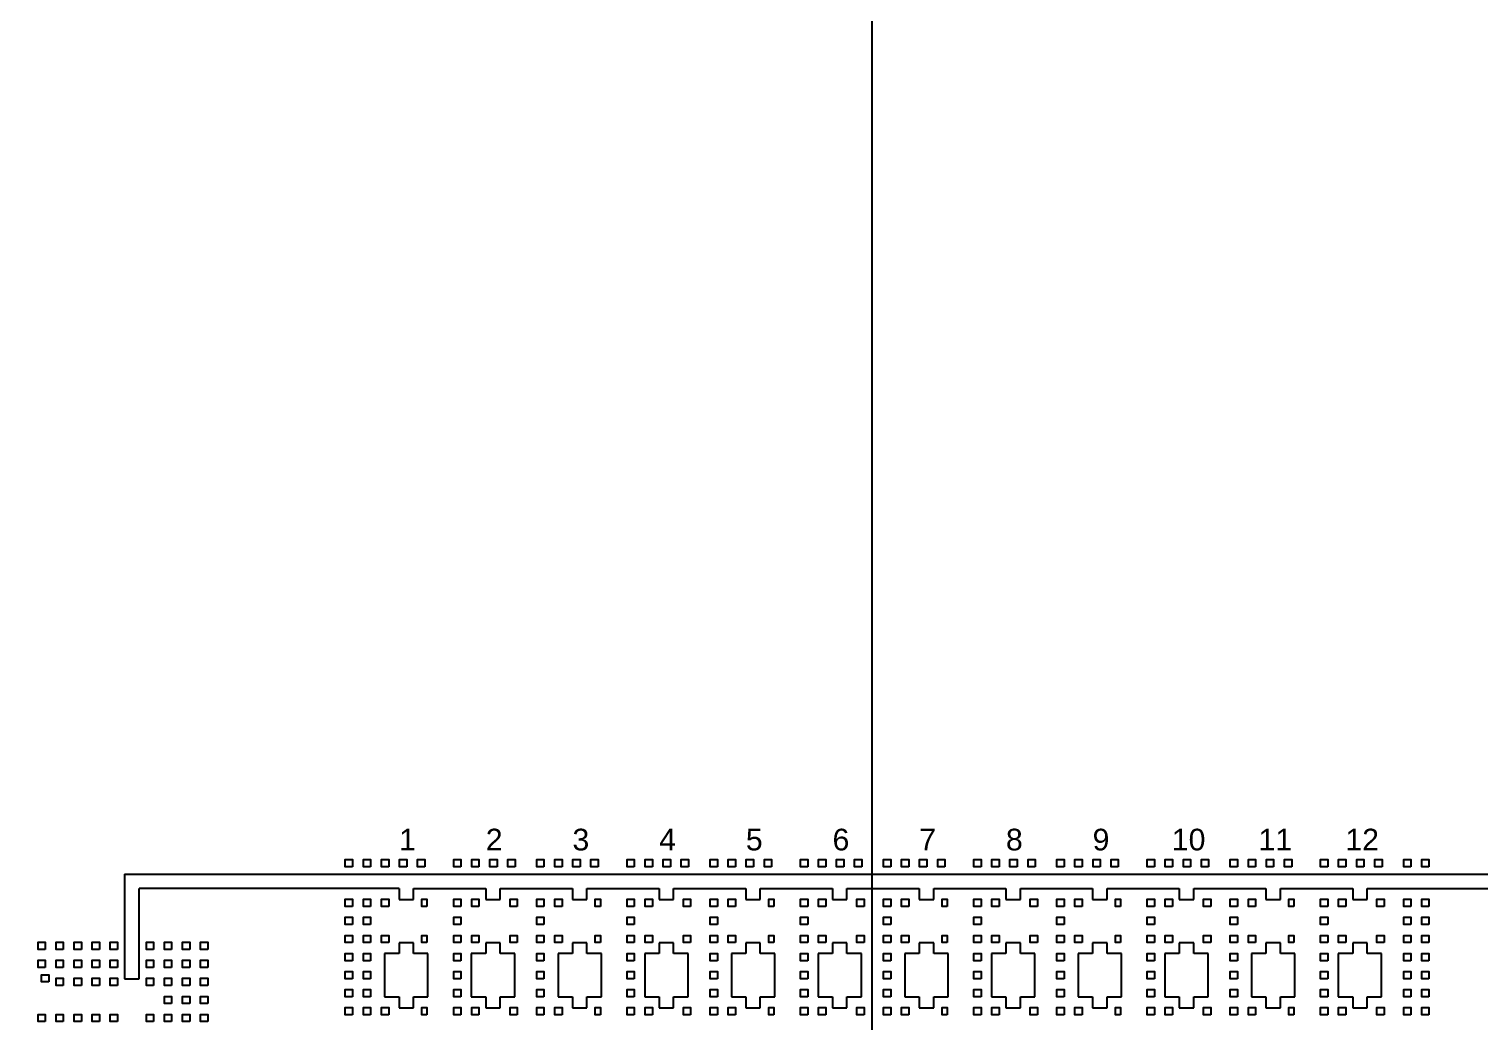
# Model space of a CAD drawing. Header units: millimetres. Extents: x -15719 to 274281, y 25504 to 323346.
# Drawn here: x 58276 to 68318, y 57011 to 63882 of the extents above; entities that cross this region are included whole.
import ezdxf

# ---------------------------------------------------------------- set-up
doc = ezdxf.new("R2010")
doc.units = ezdxf.units.MM
doc.layers.add('CLEAR', color=140, linetype='Continuous')
doc.layers.add('OPAQUE', color=10, linetype='Continuous')
doc.styles.get("Standard").update_dxf_attribs({"font": 'arial.ttf'})

msp = doc.modelspace()

# ---------------------------------------------------------------- linework, layer by layer
msp.add_line((64112, 25504), (64112, 127504))
at = {"layer": 'CLEAR'}
for p, q in [((58937, 58034), (69387, 58034)), ((58937, 58034), (58937, 57309)), ((60837, 57934), (59037, 57934)), ((59037, 57309), (59037, 57934)), ((60837, 57934), (60837, 57859)), ((60837, 57859), (60937, 57859)), ((60937, 57859), (60937, 57934)), ((60937, 57934), (61437, 57934)), ((61437, 57934), (61437, 57859)), ((61437, 57859), (61537, 57859)), ((61537, 57859), (61537, 57934)), ((61537, 57934), (62037, 57934)), ((62037, 57934), (62037, 57859)), ((62037, 57859), (62137, 57859)), ((62137, 57859), (62137, 57934)), ((62137, 57934), (62637, 57934)), ((62637, 57934), (62637, 57859)), ((62637, 57859), (62737, 57859)), ((62737, 57859), (62737, 57934)), ((62737, 57934), (63237, 57934)), ((63237, 57934), (63237, 57859)), ((63237, 57859), (63337, 57859)), ((63337, 57859), (63337, 57934)), ((63337, 57934), (63837, 57934)), ((63837, 57934), (63837, 57859)), ((63837, 57859), (63937, 57859)), ((63937, 57859), (63937, 57934)), ((63937, 57934), (64437, 57934)), ((64437, 57934), (64437, 57859)), ((64437, 57859), (64537, 57859)), ((64537, 57859), (64537, 57934)), ((64537, 57934), (65037, 57934)), ((65037, 57934), (65037, 57859)), ((65037, 57859), (65137, 57859)), ((65137, 57859), (65137, 57934)), ((65137, 57934), (65637, 57934)), ((65637, 57934), (65637, 57859)), ((65637, 57859), (65737, 57859)), ((65737, 57859), (65737, 57934)), ((65737, 57934), (66237, 57934)), ((66237, 57934), (66237, 57859)), ((66237, 57859), (66337, 57859)), ((66337, 57859), (66337, 57934)), ((66337, 57934), (66837, 57934)), ((66837, 57934), (66837, 57859)), ((66837, 57859), (66937, 57859)), ((66937, 57859), (66937, 57934)), ((66937, 57934), (67437, 57934)), ((67437, 57934), (67437, 57859)), ((67437, 57859), (67537, 57859)), ((67537, 57859), (67537, 57934)), ((67537, 57934), (69387, 57934)), ((60937, 57559), (60837, 57559)), ((60837, 57559), (60837, 57484)), ((60937, 57484), (60937, 57559)), ((61537, 57559), (61437, 57559)), ((61437, 57559), (61437, 57484)), ((61537, 57484), (61537, 57559)), ((62137, 57559), (62037, 57559)), ((62037, 57559), (62037, 57484)), ((62137, 57484), (62137, 57559)), ((62737, 57559), (62637, 57559)), ((62637, 57559), (62637, 57484)), ((62737, 57484), (62737, 57559)), ((63337, 57559), (63237, 57559)), ((63237, 57559), (63237, 57484)), ((63337, 57484), (63337, 57559)), ((63937, 57559), (63837, 57559)), ((63837, 57559), (63837, 57484)), ((63937, 57484), (63937, 57559)), ((64537, 57559), (64437, 57559)), ((64437, 57559), (64437, 57484)), ((64537, 57484), (64537, 57559)), ((65137, 57559), (65037, 57559)), ((65037, 57559), (65037, 57484)), ((65137, 57484), (65137, 57559)), ((65737, 57559), (65637, 57559)), ((65637, 57559), (65637, 57484)), ((65737, 57484), (65737, 57559)), ((66337, 57559), (66237, 57559)), ((66237, 57559), (66237, 57484)), ((66337, 57484), (66337, 57559)), ((66937, 57559), (66837, 57559)), ((66837, 57559), (66837, 57484)), ((66937, 57484), (66937, 57559)), ((67537, 57559), (67437, 57559)), ((67437, 57559), (67437, 57484)), ((67537, 57484), (67537, 57559)), ((60837, 57484), (60737, 57484)), ((60737, 57484), (60737, 57184)), ((61037, 57484), (60937, 57484)), ((61037, 57184), (61037, 57484)), ((61437, 57484), (61337, 57484)), ((61337, 57484), (61337, 57184)), ((61637, 57484), (61537, 57484)), ((61637, 57184), (61637, 57484)), ((62037, 57484), (61937, 57484)), ((61937, 57484), (61937, 57184)), ((62237, 57484), (62137, 57484)), ((62237, 57184), (62237, 57484)), ((62637, 57484), (62537, 57484)), ((62537, 57484), (62537, 57184)), ((62837, 57484), (62737, 57484)), ((62837, 57184), (62837, 57484)), ((63237, 57484), (63137, 57484)), ((63137, 57484), (63137, 57184)), ((63437, 57484), (63337, 57484)), ((63437, 57184), (63437, 57484)), ((63837, 57484), (63737, 57484)), ((63737, 57484), (63737, 57184)), ((64037, 57484), (63937, 57484)), ((64037, 57184), (64037, 57484)), ((64437, 57484), (64337, 57484)), ((64337, 57484), (64337, 57184)), ((64637, 57484), (64537, 57484)), ((64637, 57184), (64637, 57484)), ((65037, 57484), (64937, 57484)), ((64937, 57484), (64937, 57184)), ((65237, 57484), (65137, 57484)), ((65237, 57184), (65237, 57484)), ((65637, 57484), (65537, 57484)), ((65537, 57484), (65537, 57184)), ((65837, 57484), (65737, 57484)), ((65837, 57184), (65837, 57484)), ((66237, 57484), (66137, 57484)), ((66137, 57484), (66137, 57184)), ((66437, 57484), (66337, 57484)), ((66437, 57184), (66437, 57484)), ((66837, 57484), (66737, 57484)), ((66737, 57484), (66737, 57184)), ((67037, 57484), (66937, 57484)), ((67037, 57184), (67037, 57484)), ((67437, 57484), (67337, 57484)), ((67337, 57484), (67337, 57184)), ((67637, 57484), (67537, 57484)), ((67637, 57184), (67637, 57484)), ((58937, 57309), (59037, 57309)), ((60737, 57184), (60837, 57184)), ((60837, 57184), (60837, 57109)), ((60937, 57184), (61037, 57184)), ((60937, 57109), (60937, 57184)), ((61337, 57184), (61437, 57184)), ((61437, 57184), (61437, 57109)), ((61537, 57184), (61637, 57184)), ((61537, 57109), (61537, 57184)), ((61937, 57184), (62037, 57184)), ((62037, 57184), (62037, 57109)), ((62137, 57184), (62237, 57184)), ((62137, 57109), (62137, 57184)), ((62537, 57184), (62637, 57184)), ((62637, 57184), (62637, 57109)), ((62737, 57184), (62837, 57184)), ((62737, 57109), (62737, 57184)), ((63137, 57184), (63237, 57184)), ((63237, 57184), (63237, 57109)), ((63337, 57184), (63437, 57184)), ((63337, 57109), (63337, 57184)), ((63737, 57184), (63837, 57184)), ((63837, 57184), (63837, 57109)), ((63937, 57184), (64037, 57184)), ((63937, 57109), (63937, 57184)), ((64337, 57184), (64437, 57184)), ((64437, 57184), (64437, 57109)), ((64537, 57184), (64637, 57184)), ((64537, 57109), (64537, 57184)), ((64937, 57184), (65037, 57184)), ((65037, 57184), (65037, 57109)), ((65137, 57184), (65237, 57184)), ((65137, 57109), (65137, 57184)), ((65537, 57184), (65637, 57184)), ((65637, 57184), (65637, 57109)), ((65737, 57184), (65837, 57184)), ((65737, 57109), (65737, 57184)), ((66137, 57184), (66237, 57184)), ((66237, 57184), (66237, 57109)), ((66337, 57184), (66437, 57184)), ((66337, 57109), (66337, 57184)), ((66737, 57184), (66837, 57184)), ((66837, 57184), (66837, 57109)), ((66937, 57184), (67037, 57184)), ((66937, 57109), (66937, 57184)), ((67337, 57184), (67437, 57184)), ((67437, 57184), (67437, 57109)), ((67537, 57184), (67637, 57184)), ((67537, 57109), (67537, 57184)), ((60837, 57109), (60937, 57109)), ((61437, 57109), (61537, 57109)), ((62037, 57109), (62137, 57109)), ((62637, 57109), (62737, 57109)), ((63237, 57109), (63337, 57109)), ((63837, 57109), (63937, 57109)), ((64437, 57109), (64537, 57109)), ((65037, 57109), (65137, 57109)), ((65637, 57109), (65737, 57109)), ((66237, 57109), (66337, 57109)), ((66837, 57109), (66937, 57109)), ((67437, 57109), (67537, 57109))]:
    msp.add_line(p, q, dxfattribs=at)
for points in [[(60515, 58085), (60465, 58085), (60465, 58135), (60515, 58135)], [(60640, 58085), (60590, 58085), (60590, 58135), (60640, 58135)], [(60765, 58085), (60715, 58085), (60715, 58135), (60765, 58135)], [(60890, 58085), (60840, 58085), (60840, 58135), (60890, 58135)], [(61015, 58085), (60965, 58085), (60965, 58135), (61015, 58135)], [(61265, 58085), (61215, 58085), (61215, 58135), (61265, 58135)], [(61390, 58085), (61340, 58085), (61340, 58135), (61390, 58135)], [(61515, 58085), (61465, 58085), (61465, 58135), (61515, 58135)], [(61640, 58085), (61590, 58085), (61590, 58135), (61640, 58135)], [(61840, 58085), (61790, 58085), (61790, 58135), (61840, 58135)], [(61965, 58085), (61915, 58085), (61915, 58135), (61965, 58135)], [(62090, 58085), (62040, 58085), (62040, 58135), (62090, 58135)], [(62215, 58085), (62165, 58085), (62165, 58135), (62215, 58135)], [(62465, 58085), (62415, 58085), (62415, 58135), (62465, 58135)], [(62590, 58085), (62540, 58085), (62540, 58135), (62590, 58135)], [(62715, 58085), (62665, 58085), (62665, 58135), (62715, 58135)], [(62840, 58085), (62790, 58085), (62790, 58135), (62840, 58135)], [(63040, 58085), (62990, 58085), (62990, 58135), (63040, 58135)], [(63165, 58085), (63115, 58085), (63115, 58135), (63165, 58135)], [(63290, 58085), (63240, 58085), (63240, 58135), (63290, 58135)], [(63415, 58085), (63365, 58085), (63365, 58135), (63415, 58135)], [(63665, 58085), (63615, 58085), (63615, 58135), (63665, 58135)], [(63790, 58085), (63740, 58085), (63740, 58135), (63790, 58135)], [(63915, 58085), (63865, 58085), (63865, 58135), (63915, 58135)], [(64040, 58085), (63990, 58085), (63990, 58135), (64040, 58135)], [(64240, 58085), (64190, 58085), (64190, 58135), (64240, 58135)], [(64365, 58085), (64315, 58085), (64315, 58135), (64365, 58135)], [(64490, 58085), (64440, 58085), (64440, 58135), (64490, 58135)], [(64615, 58085), (64565, 58085), (64565, 58135), (64615, 58135)], [(64865, 58085), (64815, 58085), (64815, 58135), (64865, 58135)], [(64990, 58085), (64940, 58085), (64940, 58135), (64990, 58135)], [(65115, 58085), (65065, 58085), (65065, 58135), (65115, 58135)], [(65240, 58085), (65190, 58085), (65190, 58135), (65240, 58135)], [(65440, 58085), (65390, 58085), (65390, 58135), (65440, 58135)], [(65565, 58085), (65515, 58085), (65515, 58135), (65565, 58135)], [(65690, 58085), (65640, 58085), (65640, 58135), (65690, 58135)], [(65815, 58085), (65765, 58085), (65765, 58135), (65815, 58135)], [(66065, 58085), (66015, 58085), (66015, 58135), (66065, 58135)], [(66190, 58085), (66140, 58085), (66140, 58135), (66190, 58135)], [(66315, 58085), (66265, 58085), (66265, 58135), (66315, 58135)], [(66440, 58085), (66390, 58085), (66390, 58135), (66440, 58135)], [(66640, 58085), (66590, 58085), (66590, 58135), (66640, 58135)], [(66765, 58085), (66715, 58085), (66715, 58135), (66765, 58135)], [(66890, 58085), (66840, 58085), (66840, 58135), (66890, 58135)], [(67015, 58085), (66965, 58085), (66965, 58135), (67015, 58135)], [(67265, 58085), (67215, 58085), (67215, 58135), (67265, 58135)], [(67390, 58085), (67340, 58085), (67340, 58135), (67390, 58135)], [(67515, 58085), (67465, 58085), (67465, 58135), (67515, 58135)], [(67640, 58085), (67590, 58085), (67590, 58135), (67640, 58135)], [(67840, 58085), (67790, 58085), (67790, 58135), (67840, 58135)], [(67965, 58085), (67915, 58085), (67915, 58135), (67965, 58135)], [(60515, 57810), (60465, 57810), (60465, 57860), (60515, 57860)], [(60640, 57810), (60590, 57810), (60590, 57860), (60640, 57860)], [(60765, 57810), (60715, 57810), (60715, 57860), (60765, 57860)], [(61030, 57810), (60995, 57810), (60995, 57860), (61030, 57860)], [(61265, 57810), (61215, 57810), (61215, 57860), (61265, 57860)], [(61390, 57810), (61340, 57810), (61340, 57860), (61390, 57860)], [(61655, 57810), (61605, 57810), (61605, 57860), (61655, 57860)], [(61840, 57810), (61790, 57810), (61790, 57860), (61840, 57860)], [(61965, 57810), (61915, 57810), (61915, 57860), (61965, 57860)], [(62230, 57810), (62195, 57810), (62195, 57860), (62230, 57860)], [(62465, 57810), (62415, 57810), (62415, 57860), (62465, 57860)], [(62590, 57810), (62540, 57810), (62540, 57860), (62590, 57860)], [(62855, 57810), (62805, 57810), (62805, 57860), (62855, 57860)], [(63040, 57810), (62990, 57810), (62990, 57860), (63040, 57860)], [(63165, 57810), (63115, 57810), (63115, 57860), (63165, 57860)], [(63430, 57810), (63395, 57810), (63395, 57860), (63430, 57860)], [(63665, 57810), (63615, 57810), (63615, 57860), (63665, 57860)], [(63790, 57810), (63740, 57810), (63740, 57860), (63790, 57860)], [(64055, 57810), (64005, 57810), (64005, 57860), (64055, 57860)], [(64240, 57810), (64190, 57810), (64190, 57860), (64240, 57860)], [(64365, 57810), (64315, 57810), (64315, 57860), (64365, 57860)], [(64630, 57810), (64595, 57810), (64595, 57860), (64630, 57860)], [(64865, 57810), (64815, 57810), (64815, 57860), (64865, 57860)], [(64990, 57810), (64940, 57810), (64940, 57860), (64990, 57860)], [(65255, 57810), (65205, 57810), (65205, 57860), (65255, 57860)], [(65440, 57810), (65390, 57810), (65390, 57860), (65440, 57860)], [(65565, 57810), (65515, 57810), (65515, 57860), (65565, 57860)], [(65830, 57810), (65795, 57810), (65795, 57860), (65830, 57860)], [(66065, 57810), (66015, 57810), (66015, 57860), (66065, 57860)], [(66190, 57810), (66140, 57810), (66140, 57860), (66190, 57860)], [(66455, 57810), (66405, 57810), (66405, 57860), (66455, 57860)], [(66640, 57810), (66590, 57810), (66590, 57860), (66640, 57860)], [(66765, 57810), (66715, 57810), (66715, 57860), (66765, 57860)], [(67030, 57810), (66995, 57810), (66995, 57860), (67030, 57860)], [(67265, 57810), (67215, 57810), (67215, 57860), (67265, 57860)], [(67390, 57810), (67340, 57810), (67340, 57860), (67390, 57860)], [(67655, 57810), (67605, 57810), (67605, 57860), (67655, 57860)], [(67840, 57810), (67790, 57810), (67790, 57860), (67840, 57860)], [(67965, 57810), (67915, 57810), (67915, 57860), (67965, 57860)], [(60515, 57685), (60465, 57685), (60465, 57735), (60515, 57735)], [(60640, 57685), (60590, 57685), (60590, 57735), (60640, 57735)], [(61265, 57685), (61215, 57685), (61215, 57735), (61265, 57735)], [(61840, 57685), (61790, 57685), (61790, 57735), (61840, 57735)], [(62465, 57685), (62415, 57685), (62415, 57735), (62465, 57735)], [(63040, 57685), (62990, 57685), (62990, 57735), (63040, 57735)], [(63665, 57685), (63615, 57685), (63615, 57735), (63665, 57735)], [(64240, 57685), (64190, 57685), (64190, 57735), (64240, 57735)], [(64865, 57685), (64815, 57685), (64815, 57735), (64865, 57735)], [(65440, 57685), (65390, 57685), (65390, 57735), (65440, 57735)], [(66065, 57685), (66015, 57685), (66015, 57735), (66065, 57735)], [(66640, 57685), (66590, 57685), (66590, 57735), (66640, 57735)], [(67265, 57685), (67215, 57685), (67215, 57735), (67265, 57735)], [(67840, 57685), (67790, 57685), (67790, 57735), (67840, 57735)], [(67965, 57685), (67915, 57685), (67915, 57735), (67965, 57735)], [(58388, 57513), (58338, 57513), (58338, 57563), (58388, 57563)], [(58513, 57513), (58463, 57513), (58463, 57563), (58513, 57563)], [(58638, 57513), (58588, 57513), (58588, 57563), (58638, 57563)], [(58763, 57513), (58713, 57513), (58713, 57563), (58763, 57563)], [(58888, 57513), (58838, 57513), (58838, 57563), (58888, 57563)], [(59138, 57513), (59088, 57513), (59088, 57563), (59138, 57563)], [(59263, 57513), (59213, 57513), (59213, 57563), (59263, 57563)], [(59388, 57513), (59338, 57513), (59338, 57563), (59388, 57563)], [(59513, 57513), (59463, 57513), (59463, 57563), (59513, 57563)], [(60515, 57560), (60465, 57560), (60465, 57610), (60515, 57610)], [(60640, 57560), (60590, 57560), (60590, 57610), (60640, 57610)], [(60765, 57560), (60715, 57560), (60715, 57610), (60765, 57610)], [(61030, 57560), (60995, 57560), (60995, 57610), (61030, 57610)], [(61265, 57560), (61215, 57560), (61215, 57610), (61265, 57610)], [(61390, 57560), (61340, 57560), (61340, 57610), (61390, 57610)], [(61655, 57560), (61605, 57560), (61605, 57610), (61655, 57610)], [(61840, 57560), (61790, 57560), (61790, 57610), (61840, 57610)], [(61965, 57560), (61915, 57560), (61915, 57610), (61965, 57610)], [(62230, 57560), (62195, 57560), (62195, 57610), (62230, 57610)], [(62465, 57560), (62415, 57560), (62415, 57610), (62465, 57610)], [(62590, 57560), (62540, 57560), (62540, 57610), (62590, 57610)], [(62855, 57560), (62805, 57560), (62805, 57610), (62855, 57610)], [(63040, 57560), (62990, 57560), (62990, 57610), (63040, 57610)], [(63165, 57560), (63115, 57560), (63115, 57610), (63165, 57610)], [(63430, 57560), (63395, 57560), (63395, 57610), (63430, 57610)], [(63665, 57560), (63615, 57560), (63615, 57610), (63665, 57610)], [(63790, 57560), (63740, 57560), (63740, 57610), (63790, 57610)], [(64055, 57560), (64005, 57560), (64005, 57610), (64055, 57610)], [(64240, 57560), (64190, 57560), (64190, 57610), (64240, 57610)], [(64365, 57560), (64315, 57560), (64315, 57610), (64365, 57610)], [(64630, 57560), (64595, 57560), (64595, 57610), (64630, 57610)], [(64865, 57560), (64815, 57560), (64815, 57610), (64865, 57610)], [(64990, 57560), (64940, 57560), (64940, 57610), (64990, 57610)], [(65255, 57560), (65205, 57560), (65205, 57610), (65255, 57610)], [(65440, 57560), (65390, 57560), (65390, 57610), (65440, 57610)], [(65565, 57560), (65515, 57560), (65515, 57610), (65565, 57610)], [(65830, 57560), (65795, 57560), (65795, 57610), (65830, 57610)], [(66065, 57560), (66015, 57560), (66015, 57610), (66065, 57610)], [(66190, 57560), (66140, 57560), (66140, 57610), (66190, 57610)], [(66455, 57560), (66405, 57560), (66405, 57610), (66455, 57610)], [(66640, 57560), (66590, 57560), (66590, 57610), (66640, 57610)], [(66765, 57560), (66715, 57560), (66715, 57610), (66765, 57610)], [(67030, 57560), (66995, 57560), (66995, 57610), (67030, 57610)], [(67265, 57560), (67215, 57560), (67215, 57610), (67265, 57610)], [(67390, 57560), (67340, 57560), (67340, 57610), (67390, 57610)], [(67655, 57560), (67605, 57560), (67605, 57610), (67655, 57610)], [(67840, 57560), (67790, 57560), (67790, 57610), (67840, 57610)], [(67965, 57560), (67915, 57560), (67915, 57610), (67965, 57610)], [(60515, 57435), (60465, 57435), (60465, 57485), (60515, 57485)], [(60640, 57435), (60590, 57435), (60590, 57485), (60640, 57485)], [(61265, 57435), (61215, 57435), (61215, 57485), (61265, 57485)], [(61840, 57435), (61790, 57435), (61790, 57485), (61840, 57485)], [(62465, 57435), (62415, 57435), (62415, 57485), (62465, 57485)], [(63040, 57435), (62990, 57435), (62990, 57485), (63040, 57485)], [(63665, 57435), (63615, 57435), (63615, 57485), (63665, 57485)], [(64240, 57435), (64190, 57435), (64190, 57485), (64240, 57485)], [(64865, 57435), (64815, 57435), (64815, 57485), (64865, 57485)], [(65440, 57435), (65390, 57435), (65390, 57485), (65440, 57485)], [(66065, 57435), (66015, 57435), (66015, 57485), (66065, 57485)], [(66640, 57435), (66590, 57435), (66590, 57485), (66640, 57485)], [(67265, 57435), (67215, 57435), (67215, 57485), (67265, 57485)], [(67840, 57435), (67790, 57435), (67790, 57485), (67840, 57485)], [(67965, 57435), (67915, 57435), (67915, 57485), (67965, 57485)], [(58388, 57388), (58338, 57388), (58338, 57438), (58388, 57438)], [(58513, 57388), (58463, 57388), (58463, 57438), (58513, 57438)], [(58638, 57388), (58588, 57388), (58588, 57438), (58638, 57438)], [(58763, 57388), (58713, 57388), (58713, 57438), (58763, 57438)], [(58888, 57388), (58838, 57388), (58838, 57438), (58888, 57438)], [(59138, 57388), (59088, 57388), (59088, 57438), (59138, 57438)], [(59263, 57388), (59213, 57388), (59213, 57438), (59263, 57438)], [(59388, 57388), (59338, 57388), (59338, 57438), (59388, 57438)], [(59513, 57388), (59463, 57388), (59463, 57438), (59513, 57438)], [(60515, 57310), (60465, 57310), (60465, 57360), (60515, 57360)], [(60640, 57310), (60590, 57310), (60590, 57360), (60640, 57360)], [(61265, 57310), (61215, 57310), (61215, 57360), (61265, 57360)], [(61840, 57310), (61790, 57310), (61790, 57360), (61840, 57360)], [(62465, 57310), (62415, 57310), (62415, 57360), (62465, 57360)], [(63040, 57310), (62990, 57310), (62990, 57360), (63040, 57360)], [(63665, 57310), (63615, 57310), (63615, 57360), (63665, 57360)], [(64240, 57310), (64190, 57310), (64190, 57360), (64240, 57360)], [(64865, 57310), (64815, 57310), (64815, 57360), (64865, 57360)], [(65440, 57310), (65390, 57310), (65390, 57360), (65440, 57360)], [(66065, 57310), (66015, 57310), (66015, 57360), (66065, 57360)], [(66640, 57310), (66590, 57310), (66590, 57360), (66640, 57360)], [(67265, 57310), (67215, 57310), (67215, 57360), (67265, 57360)], [(67840, 57310), (67790, 57310), (67790, 57360), (67840, 57360)], [(67965, 57310), (67915, 57310), (67915, 57360), (67965, 57360)], [(58413, 57288), (58363, 57288), (58363, 57338), (58413, 57338)], [(58513, 57263), (58463, 57263), (58463, 57313), (58513, 57313)], [(58638, 57263), (58588, 57263), (58588, 57313), (58638, 57313)], [(58763, 57263), (58713, 57263), (58713, 57313), (58763, 57313)], [(58888, 57263), (58838, 57263), (58838, 57313), (58888, 57313)], [(59138, 57263), (59088, 57263), (59088, 57313), (59138, 57313)], [(59263, 57263), (59213, 57263), (59213, 57313), (59263, 57313)], [(59388, 57263), (59338, 57263), (59338, 57313), (59388, 57313)], [(59513, 57263), (59463, 57263), (59463, 57313), (59513, 57313)], [(59263, 57138), (59213, 57138), (59213, 57188), (59263, 57188)], [(59388, 57138), (59338, 57138), (59338, 57188), (59388, 57188)], [(59513, 57138), (59463, 57138), (59463, 57188), (59513, 57188)], [(60515, 57185), (60465, 57185), (60465, 57235), (60515, 57235)], [(60640, 57185), (60590, 57185), (60590, 57235), (60640, 57235)], [(61265, 57185), (61215, 57185), (61215, 57235), (61265, 57235)], [(61840, 57185), (61790, 57185), (61790, 57235), (61840, 57235)], [(62465, 57185), (62415, 57185), (62415, 57235), (62465, 57235)], [(63040, 57185), (62990, 57185), (62990, 57235), (63040, 57235)], [(63665, 57185), (63615, 57185), (63615, 57235), (63665, 57235)], [(64240, 57185), (64190, 57185), (64190, 57235), (64240, 57235)], [(64865, 57185), (64815, 57185), (64815, 57235), (64865, 57235)], [(65440, 57185), (65390, 57185), (65390, 57235), (65440, 57235)], [(66065, 57185), (66015, 57185), (66015, 57235), (66065, 57235)], [(66640, 57185), (66590, 57185), (66590, 57235), (66640, 57235)], [(67265, 57185), (67215, 57185), (67215, 57235), (67265, 57235)], [(67840, 57185), (67790, 57185), (67790, 57235), (67840, 57235)], [(67965, 57185), (67915, 57185), (67915, 57235), (67965, 57235)], [(58388, 57013), (58338, 57013), (58338, 57063), (58388, 57063)], [(58513, 57013), (58463, 57013), (58463, 57063), (58513, 57063)], [(58638, 57013), (58588, 57013), (58588, 57063), (58638, 57063)], [(58763, 57013), (58713, 57013), (58713, 57063), (58763, 57063)], [(58888, 57013), (58838, 57013), (58838, 57063), (58888, 57063)], [(59138, 57013), (59088, 57013), (59088, 57063), (59138, 57063)], [(59263, 57013), (59213, 57013), (59213, 57063), (59263, 57063)], [(59388, 57013), (59338, 57013), (59338, 57063), (59388, 57063)], [(59513, 57013), (59463, 57013), (59463, 57063), (59513, 57063)], [(60515, 57060), (60465, 57060), (60465, 57110), (60515, 57110)], [(60640, 57060), (60590, 57060), (60590, 57110), (60640, 57110)], [(60765, 57060), (60715, 57060), (60715, 57110), (60765, 57110)], [(61030, 57060), (60995, 57060), (60995, 57110), (61030, 57110)], [(61265, 57060), (61215, 57060), (61215, 57110), (61265, 57110)], [(61390, 57060), (61340, 57060), (61340, 57110), (61390, 57110)], [(61655, 57060), (61605, 57060), (61605, 57110), (61655, 57110)], [(61840, 57060), (61790, 57060), (61790, 57110), (61840, 57110)], [(61965, 57060), (61915, 57060), (61915, 57110), (61965, 57110)], [(62230, 57060), (62195, 57060), (62195, 57110), (62230, 57110)], [(62465, 57060), (62415, 57060), (62415, 57110), (62465, 57110)], [(62590, 57060), (62540, 57060), (62540, 57110), (62590, 57110)], [(62855, 57060), (62805, 57060), (62805, 57110), (62855, 57110)], [(63040, 57060), (62990, 57060), (62990, 57110), (63040, 57110)], [(63165, 57060), (63115, 57060), (63115, 57110), (63165, 57110)], [(63430, 57060), (63395, 57060), (63395, 57110), (63430, 57110)], [(63665, 57060), (63615, 57060), (63615, 57110), (63665, 57110)], [(63790, 57060), (63740, 57060), (63740, 57110), (63790, 57110)], [(64055, 57060), (64005, 57060), (64005, 57110), (64055, 57110)], [(64240, 57060), (64190, 57060), (64190, 57110), (64240, 57110)], [(64365, 57060), (64315, 57060), (64315, 57110), (64365, 57110)], [(64630, 57060), (64595, 57060), (64595, 57110), (64630, 57110)], [(64865, 57060), (64815, 57060), (64815, 57110), (64865, 57110)], [(64990, 57060), (64940, 57060), (64940, 57110), (64990, 57110)], [(65255, 57060), (65205, 57060), (65205, 57110), (65255, 57110)], [(65440, 57060), (65390, 57060), (65390, 57110), (65440, 57110)], [(65565, 57060), (65515, 57060), (65515, 57110), (65565, 57110)], [(65830, 57060), (65795, 57060), (65795, 57110), (65830, 57110)], [(66065, 57060), (66015, 57060), (66015, 57110), (66065, 57110)], [(66190, 57060), (66140, 57060), (66140, 57110), (66190, 57110)], [(66455, 57060), (66405, 57060), (66405, 57110), (66455, 57110)], [(66640, 57060), (66590, 57060), (66590, 57110), (66640, 57110)], [(66765, 57060), (66715, 57060), (66715, 57110), (66765, 57110)], [(67030, 57060), (66995, 57060), (66995, 57110), (67030, 57110)], [(67265, 57060), (67215, 57060), (67215, 57110), (67265, 57110)], [(67390, 57060), (67340, 57060), (67340, 57110), (67390, 57110)], [(67655, 57060), (67605, 57060), (67605, 57110), (67655, 57110)], [(67840, 57060), (67790, 57060), (67790, 57110), (67840, 57110)], [(67965, 57060), (67915, 57060), (67915, 57110), (67965, 57110)]]:
    msp.add_lwpolyline(points, close=True, dxfattribs=at)
at = {"layer": 'OPAQUE'}
msp.add_circle((64112, 76504), 51000, dxfattribs=at)

# ---------------------------------------------------------------- texts
at = {"layer": 'CLEAR', "char_height": 150, "attachment_point": 1}
for s, insert in [('1', (60837, 58348)), ('2', (61437, 58348)), ('3', (62037, 58348)), ('4', (62637, 58348)), ('5', (63237, 58348)), ('6', (63837, 58348)), ('7', (64437, 58348)), ('8', (65037, 58348)), ('9', (65637, 58348)), ('10', (66185, 58348)), ('11', (66785, 58348)), ('12', (67386, 58348))]:
    msp.add_mtext_dynamic_manual_height_columns(s, width=150, gutter_width=12.5, heights=[0], dxfattribs=dict(at, insert=insert))

doc.saveas('drawing.dxf')
